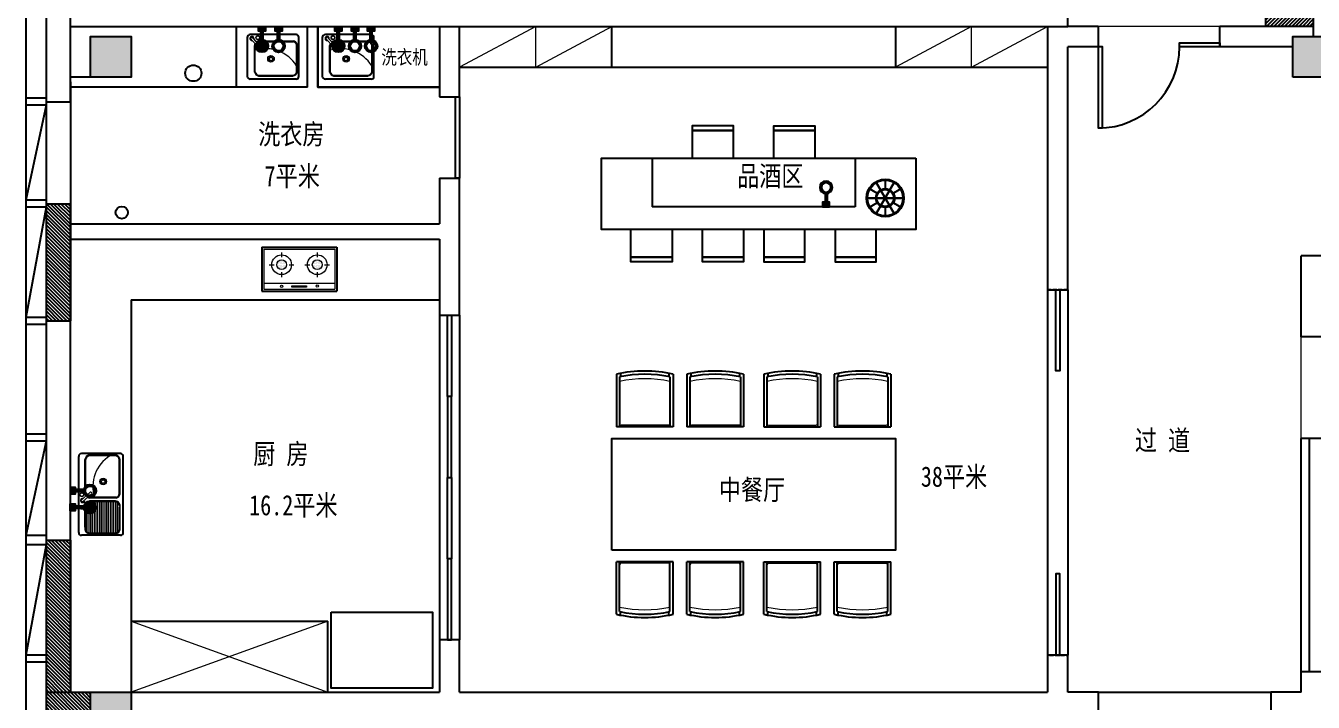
# Model space of a CAD drawing. Header units: millimetres. Extents: x 561810 to 956823, y -438984 to -391712.
# Drawn here: x 919503 to 932203, y -408903 to -402237 of the extents above; entities that cross this region are included whole.
import ezdxf

# ---------------------------------------------------------------- set-up
doc = ezdxf.new("R2010")
doc.units = ezdxf.units.MM
doc.header["$LTSCALE"] = 10
doc.header["$MEASUREMENT"] = 0
doc.linetypes.add('DASH', pattern=[0.35, 0.25, -0.1])
doc.layers.get('0').update_dxf_attribs({"linetype": 'CONTINUOUS'})
for name, color, linetype in [('7-P水路', 4, 'CONTINUOUS'), ('PUB_HATCH', 144, 'CONTINUOUS'), ('WALL', 7, 'CONTINUOUS'), ('WINDOW', 4, 'CONTINUOUS'), ('填充', 8, 'CONTINUOUS'), ('墙', 7, 'CONTINUOUS'), ('家具', 8, 'CONTINUOUS')]:
    doc.layers.add(name, color=color, linetype=linetype)
doc.layers.add('细线', color=250, linetype='CONTINUOUS', lineweight=5)
doc.styles.add('12', font='', dxfattribs={"width": 0.8})
doc.styles.get('12').set_extended_font_data('SimSun')

# ---------------------------------------------------------------- blocks, each defined once
blk = doc.blocks.new('A$C31F60AF2')
at = {"layer": '填充', "ltscale": 5}
for p, q in [((25, 278), (105, 232)), ((278, 346), (93, 25)), ((93, 346), (278, 25)), ((93, 25), (278, 346)), ((278, 25), (93, 346)), ((185, 371), (185, 278)), ((346, 278), (266, 232)), ((371, 185), (0, 185)), ((0, 185), (371, 185)), ((105, 139), (25, 93)), ((266, 139), (346, 93)), ((185, 93), (185, 0))]:
    blk.add_line(p, q, dxfattribs=at)
for radius in [175, 92.7, 83.4]:
    blk.add_circle((185, 185), radius, dxfattribs=at)
at = {"layer": '家具', "ltscale": 5}
blk.add_circle((185, 185), 185, dxfattribs=at)
blk = doc.blocks.new('hgdhgfhg')
at = {"layer": '7-P水路', "ltscale": 0.1}
h = blk.add_hatch(color=2, dxfattribs=at)
h.paths.add_polyline_path([(-115353, -337262, -0.086676), (-115313, -337262), (-115313, -337105), (-115353, -337105)])
h.paths.add_polyline_path([(-115398, -337017), (-115398, -337105), (-115268, -337105), (-115268, -337017)])
h = blk.add_hatch(color=2, dxfattribs=at)
h.paths.add_polyline_path([(-115449, -337377, 1), (-115217, -337377, 1)])
h.paths.add_polyline_path([(-115247, -337377, -1), (-115419, -337377, -1)], flags=16)
at = {"layer": '7-P水路', "color": 2, "ltscale": 0.1}
for p, q in [((-115353, -337262), (-115353, -337105)), ((-115313, -337262), (-115313, -337105))]:
    blk.add_line(p, q, dxfattribs=at)
blk.add_lwpolyline([(-115398, -337017), (-115268, -337017), (-115268, -337105), (-115398, -337105)], close=True, dxfattribs=at)
for radius in [116, 86.2]:
    blk.add_circle((-115333, -337377), radius, dxfattribs=at)
blk = doc.blocks.new('mnbmnbmnm')
at = {"layer": '7-P水路', "ltscale": 0.1}
h = blk.add_hatch(color=2, dxfattribs=at)
h.paths.add_polyline_path([(-114968, -337262, -0.086676), (-114928, -337262), (-114928, -337105), (-114968, -337105)])
h.paths.add_polyline_path([(-115013, -337017), (-115013, -337105), (-114884, -337105), (-114884, -337017)])
blk.add_hatch(color=2, dxfattribs=at).paths.add_polyline_path([(-115065, -337377, 1), (-114832, -337377, 1)])
at = {"layer": '7-P水路', "color": 2, "ltscale": 0.1}
for p, q in [((-114968, -337262), (-114968, -337105)), ((-114928, -337262), (-114928, -337105))]:
    blk.add_line(p, q, dxfattribs=at)
blk.add_lwpolyline([(-115013, -337017), (-114884, -337017), (-114884, -337105), (-115013, -337105)], close=True, dxfattribs=at)
blk.add_circle((-114948, -337377), 116, dxfattribs=at)

msp = doc.modelspace()

# ---------------------------------------------------------------- hatches: boundary and pattern name
h = msp.add_hatch()
h.set_pattern_fill('ANSI31', color=250, scale=200, style=0)
h.set_pattern_definition([(45, (932203.38, -402242.755), (-17.67767, 17.67767), [])])
h.paths.add_polyline_path([(931733.4, -402242.8), (932203.4, -402242.8), (932203.4, -401202.8), (931733.4, -401202.8)])
h = msp.add_hatch()
h.set_pattern_fill('ANSI31', color=250, scale=200, angle=-90, style=0)
h.set_pattern_definition([(315, (919943.38, -405144.755), (17.67767, 17.67767), [])])
h.paths.add_polyline_path([(919943.4, -403989.8), (919703.4, -403989.8), (919703.4, -404024.8), (919703.4, -405144.8), (919943.4, -405144.8)])
h = msp.add_hatch()
h.set_pattern_fill('ANSI31', color=250, scale=200, angle=-90, style=0)
h.set_pattern_definition([(315, (919943.38, -408802.755), (17.67767, 17.67767), [])])
h.paths.add_polyline_path([(919943.4, -407306.3), (919703.4, -407306.3), (919703.4, -407352.8), (919703.4, -408802.8), (919943.4, -408802.8)])
h = msp.add_hatch()
h.set_pattern_fill('ANSI31', color=250, scale=200, angle=-90, style=0)
h.set_pattern_definition([(315, (920143.38, -409002.755), (17.6777, 17.6777), [])])
h.paths.add_polyline_path([(920143.4, -409002.8), (920143.4, -408802.8), (919703.4, -408802.8), (919703.4, -409002.8)])
at = {"layer": 'PUB_HATCH'}
h = msp.add_hatch(color=256, dxfattribs=at)
h.paths.add_polyline_path([(932003.4, -392842.8), (932003.4, -392442.8), (932403.4, -392442.8), (932403.4, -392842.8)])
h.paths.add_polyline_path([(943993.4, -392842.8), (943993.4, -392442.8), (944393.4, -392442.8), (944393.4, -392842.8)])
h.paths.add_polyline_path([(943993.4, -402742.8), (943993.4, -402342.8), (944393.4, -402342.8), (944393.4, -402742.8)])
h.paths.add_polyline_path([(932003.4, -402742.8), (932003.4, -402342.8), (932403.4, -402342.8), (932403.4, -402742.8)])
h = msp.add_hatch(color=256, dxfattribs=at)
h.paths.add_polyline_path([(932003.4, -414402.8), (932003.4, -414002.8), (932403.4, -414002.8), (932403.4, -414402.8)])
h.paths.add_polyline_path([(920143.4, -414402.8), (920143.4, -414002.8), (920543.4, -414002.8), (920543.4, -414402.8)])
h.paths.add_polyline_path([(920143.4, -409202.8), (920143.4, -408802.8), (920543.4, -408802.8), (920543.4, -409202.8)])
h.paths.add_polyline_path([(920143.4, -402742.8), (920143.4, -402342.8), (920543.4, -402342.8), (920543.4, -402742.8)])
h.paths.add_polyline_path([(955853.4, -402742.8), (955853.4, -402342.8), (956253.4, -402342.8), (956253.4, -402742.8)])
h.paths.add_polyline_path([(955853.4, -409202.8), (955853.4, -408802.8), (956253.4, -408802.8), (956253.4, -409202.8)])
h.paths.add_polyline_path([(955853.4, -414402.8), (955853.4, -414002.8), (956253.4, -414002.8), (956253.4, -414402.8)])
h.paths.add_polyline_path([(943993.4, -414402.8), (943993.4, -414002.8), (944393.4, -414002.8), (944393.4, -414402.8)])

# ---------------------------------------------------------------- linework, layer by layer
at = {"color": 1}
for p, q in [((919703.4, -402949.8), (919503.4, -402949.8)), ((919703.4, -402949.8), (919703.4, -403019.8)), ((919703.4, -403019.8), (919503.4, -403019.8)), ((919703.4, -403019.8), (919503.4, -403954.8)), ((919703.4, -403954.8), (919503.4, -403954.8)), ((919703.4, -403954.8), (919703.4, -404024.8)), ((919703.4, -404024.8), (919503.4, -404024.8)), ((919703.4, -404024.8), (919503.4, -405109.8)), ((919703.4, -405109.8), (919503.4, -405109.8)), ((919703.4, -405109.8), (919703.4, -405179.8)), ((919703.4, -405179.8), (919503.4, -405179.8)), ((919703.4, -406259.8), (919503.4, -406259.8)), ((919703.4, -406329.8), (919503.4, -406329.8)), ((919703.4, -406329.8), (919503.4, -407259.8)), ((919703.4, -407259.8), (919503.4, -407259.8)), ((919703.4, -407259.8), (919703.4, -407352.8)), ((919703.4, -407352.8), (919503.4, -407352.8)), ((919703.4, -407352.8), (919503.4, -408437.8)), ((919703.4, -408437.8), (919503.4, -408437.8)), ((919703.4, -408507.8), (919503.4, -408507.8))]:
    msp.add_line(p, q, dxfattribs=at)
for p, q in [((919703.4, -405144.8), (919943.4, -405144.8)), ((919703.4, -407306.3), (919943.4, -407306.3))]:
    msp.add_line(p, q)
at = {"layer": 'WALL'}
for p, q in [((919943.4, -402242.8), (919943.4, -393042.8)), ((932203.4, -396842.8), (932203.4, -402342.8)), ((929783.4, -402242.8), (929783.4, -397482.8)), ((919943.4, -402242.8), (929783.4, -402242.8)), ((923583.4, -402242.8), (923583.4, -402937.8)), ((923783.4, -402937.8), (923783.4, -402242.8)), ((929583.4, -402242.8), (929583.4, -404838.3)), ((930083.4, -402242.8), (929783.4, -402242.8)), ((930083.4, -402242.8), (930083.4, -402442.8)), ((931283.4, -402442.8), (931283.4, -402242.8)), ((932203.4, -402242.8), (931283.4, -402242.8)), ((930083.4, -402442.8), (929783.4, -402442.8)), ((929783.4, -404838.3), (929783.4, -402442.8)), ((932003.4, -402442.8), (931283.4, -402442.8)), ((932003.4, -402742.8), (932003.4, -402542.8)), ((933193.9, -402742.8), (932003.4, -402742.8)), ((923583.4, -402937.8), (923783.4, -402937.8)), ((923583.4, -403737.8), (923583.4, -404187.8)), ((923583.4, -403737.8), (923783.4, -403737.8)), ((923783.4, -405088.3), (923783.4, -403737.8)), ((919943.4, -405144.8), (919943.4, -403989.8)), ((923583.4, -404337.8), (923583.4, -405088.3)), ((932083.4, -405302.8), (932083.4, -404502.8)), ((933358.8, -404502.8), (932083.4, -404502.8)), ((929583.4, -404838.3), (929783.4, -404838.3)), ((923583.4, -405088.3), (923783.4, -405088.3)), ((932283.4, -405302.8), (932083.4, -405302.8)), ((932083.4, -408802.8), (932083.4, -406302.8)), ((932283.4, -406302.8), (932083.4, -406302.8)), ((919943.4, -408737.8), (919943.4, -407306.3)), ((919943.4, -407306.3), (919943.4, -408802.8)), ((919943.4, -407306.3), (919943.4, -408802.8)), ((923783.4, -408288.3), (923583.4, -408288.3)), ((923583.4, -408288.3), (923583.4, -408802.8)), ((923783.4, -408802.8), (923783.4, -408288.3)), ((929783.4, -408438.3), (929583.4, -408438.3)), ((929583.4, -408438.3), (929583.4, -408802.8)), ((929783.4, -408802.8), (929783.4, -408438.3)), ((932283.4, -408602.8), (932083.4, -408602.8)), ((919703.4, -408802.8), (923583.4, -408802.8)), ((923783.4, -408802.8), (929583.4, -408802.8)), ((930083.7, -408802.8), (929783.4, -408802.8)), ((930083.7, -409002.8), (930083.7, -408802.8)), ((932083.4, -408802.8), (931783.7, -408802.8)), ((931783.7, -408802.8), (931783.7, -409002.8))]:
    msp.add_line(p, q, dxfattribs=at)
at = {"layer": 'WALL', "color": 0, "linetype": 'Continuous'}
for p, q in [((919943.4, -402984.8), (919943.4, -402242.8)), ((919943.4, -402984.8), (919943.4, -402742.8)), ((920143.4, -402742.8), (919943.4, -402742.8)), ((919943.4, -402787.8), (919943.4, -402984.8)), ((919703.4, -402984.8), (919943.4, -402984.8)), ((919703.4, -403989.8), (919943.4, -403989.8)), ((919943.4, -403989.8), (919943.4, -405144.8)), ((919943.4, -405144.8), (919943.4, -403989.8)), ((919943.4, -404187.8), (923583.4, -404187.8)), ((919943.4, -404337.8), (923583.4, -404337.8))]:
    msp.add_line(p, q, dxfattribs=at)
at = {"layer": 'WALL'}
for points in [[(920143.4, -402742.8), (920143.4, -402342.8), (920543.4, -402342.8), (920543.4, -402742.8), (920143.4, -402742.8)], [(932003.4, -402742.8), (932003.4, -402342.8), (932403.4, -402342.8), (932403.4, -402742.8), (932003.4, -402742.8)], [(920143.4, -409202.8), (920143.4, -408802.8), (920543.4, -408802.8), (920543.4, -409202.8), (920143.4, -409202.8)]]:
    msp.add_lwpolyline(points, dxfattribs=at)
at = {"layer": 'WINDOW'}
for p, q in [((919503.4, -392842.8), (919503.4, -415002.8)), ((919703.4, -392842.8), (919703.4, -414802.8)), ((919943.4, -402984.8), (919943.4, -403989.8)), ((919943.4, -407306.3), (919943.4, -405144.8)), ((932163.4, -406302.8), (932163.4, -408602.8))]:
    msp.add_line(p, q, dxfattribs=at)
at = {"layer": 'WINDOW', "linetype": 'DASH'}
for p, q in [((929783.4, -404838.3), (929583.4, -404838.3)), ((929583.4, -408438.3), (929783.4, -408438.3))]:
    msp.add_line(p, q, dxfattribs=at)
at = {"layer": 'WINDOW', "color": 250}
for points in [[(930083.4, -402443.8), (930083.4, -403243.8), (930123.4, -403243.8), (930123.4, -402443.8), (930083.4, -402443.8)], [(931283.4, -402443.8), (930883.4, -402443.8), (930883.4, -402403.8), (931283.4, -402403.8), (931283.4, -402443.8)]]:
    msp.add_lwpolyline(points, dxfattribs=at)
at = {"layer": 'WINDOW'}
for points in [[(923783.4, -402937.8), (923783.4, -403737.8), (923743.4, -403737.8), (923743.4, -402937.8), (923783.4, -402937.8)], [(929663.4, -404838.3), (929703.4, -404838.3), (929703.4, -405638.3), (929663.4, -405638.3), (929663.4, -404838.3)], [(923663.4, -405088.3), (923703.4, -405088.3), (923703.4, -405888.3), (923663.4, -405888.3), (923663.4, -405088.3)], [(923663.4, -406688.3), (923703.4, -406688.3), (923703.4, -405888.3), (923663.4, -405888.3), (923663.4, -406688.3)], [(923663.4, -406688.3), (923703.4, -406688.3), (923703.4, -407488.3), (923663.4, -407488.3), (923663.4, -406688.3)], [(923663.4, -408288.3), (923703.4, -408288.3), (923703.4, -407488.3), (923663.4, -407488.3), (923663.4, -408288.3)], [(929663.4, -408438.3), (929703.4, -408438.3), (929703.4, -407638.3), (929663.4, -407638.3), (929663.4, -408438.3)]]:
    msp.add_lwpolyline(points, dxfattribs=at)
for centre, radius in [((921156.3, -402703.8, -2150003), 80), ((920450.3, -404077.7), 60)]:
    msp.add_circle(centre, radius, dxfattribs=at)
at = {"layer": 'WINDOW', "color": 250}
msp.add_arc((930083.4, -402443.8), 800, 270, 0, dxfattribs=at)
at = {"layer": '填充', "color": 250, "ltscale": 0.01}
for p, q in [((931733.4, -401202.8), (931733.4, -402242.8)), ((921583.4, -402842.8), (921583.4, -402242.8)), ((922170.9, -402323.1), (921718.1, -402323.1)), ((922283.4, -402842.8), (922283.4, -402242.8)), ((922383.4, -402242.8), (922383.4, -402842.8)), ((922911.6, -402323.1), (922458.8, -402323.1)), ((925283.4, -402642.8), (925283.4, -402242.8)), ((928083.4, -402243.8), (928083.4, -402642.8)), ((921688.1, -402353.1), (921688.1, -402733.1)), ((922197.3, -402736.7), (922197.3, -402349.5)), ((922428.8, -402353.1), (922428.8, -402733.1)), ((922938, -402736.7), (922938, -402349.5)), ((923783.4, -402642.8), (925283.4, -402642.8)), ((925283.4, -402642.8), (928083.4, -402642.8)), ((928083.4, -402642.8), (929583.4, -402642.8)), ((922283.4, -402842.8), (919943.4, -402842.8)), ((922170.9, -402763.1), (921718.1, -402763.1)), ((922383.4, -402842.8), (923583.4, -402842.8)), ((922911.6, -402763.1), (922458.8, -402763.1)), ((927683.5, -404022.3), (925683.2, -404022.3)), ((921833.1, -404419), (922573, -404419)), ((921833.1, -404419), (921833.1, -404850.3)), ((922573, -404419), (922573, -404850.3)), ((921833.1, -404850.3), (922573, -404850.3)), ((920543.4, -404937.8), (923583.4, -404937.8)), ((920543.4, -404937.8), (920543.4, -408037.8)), ((920543.4, -404937.8), (920543.4, -408802.8)), ((925330.1, -405670.8), (925330.1, -406187.6)), ((925360.7, -405696.8), (925360.7, -406187.6)), ((925368.7, -405662.4), (925368.7, -405695.1)), ((925848.2, -405662.1), (925848.2, -405694.7)), ((925858.1, -405696.8), (925858.1, -406187.6)), ((925888.7, -405670.8), (925888.7, -406187.6)), ((926024.3, -405670.8), (926024.3, -406187.6)), ((926054.9, -405696.8), (926054.9, -406187.6)), ((926062.9, -405662.4), (926062.9, -405695.1)), ((926542.4, -405662.1), (926542.4, -405694.7)), ((926552.3, -405696.8), (926552.3, -406187.6)), ((926582.9, -405670.8), (926582.9, -406187.6)), ((926783.9, -405670.8), (926783.9, -406187.6)), ((926814.4, -405696.8), (926814.4, -406187.6)), ((926824.4, -405662.1), (926824.4, -405694.7)), ((927303.8, -405662.4), (927303.8, -405695.1)), ((927311.9, -405696.8), (927311.9, -406187.6)), ((927342.4, -405670.8), (927342.4, -406187.6)), ((927478.1, -405670.8), (927478.1, -406187.6)), ((927508.6, -405696.8), (927508.6, -406187.6)), ((927518.6, -405662.1), (927518.6, -405694.7)), ((927998, -405662.4), (927998, -405695.1)), ((928006.1, -405696.8), (928006.1, -406187.6)), ((928036.6, -405670.8), (928036.6, -406187.6)), ((925888.7, -406187.6), (925330.1, -406187.6)), ((926582.9, -406187.6), (926024.3, -406187.6)), ((926783.9, -406187.6), (927342.4, -406187.6)), ((927478.1, -406187.6), (928036.6, -406187.6)), ((920025.6, -407230.8), (920025.6, -406479.6)), ((920439.2, -406453.2), (920052, -406453.2)), ((920465.6, -407230.8), (920465.6, -406479.6)), ((920439.2, -407257.2), (920052, -407257.2)), ((925330.1, -408035.7), (925330.1, -407518.9)), ((925888.7, -407518.9), (925330.1, -407518.9)), ((925360.7, -408009.7), (925360.7, -407518.9)), ((925858.1, -408009.7), (925858.1, -407518.9)), ((925888.7, -408035.7), (925888.7, -407518.9)), ((926582.9, -407518.9), (926024.3, -407518.9)), ((926024.3, -408035.7), (926024.3, -407518.9)), ((926054.9, -408009.7), (926054.9, -407518.9)), ((926552.3, -408009.7), (926552.3, -407518.9)), ((926582.9, -408035.7), (926582.9, -407518.9)), ((926783.9, -408035.7), (926783.9, -407518.9)), ((926783.9, -407518.9), (927342.4, -407518.9)), ((926814.4, -408009.7), (926814.4, -407518.9)), ((927311.9, -408009.7), (927311.9, -407518.9)), ((927342.4, -408035.7), (927342.4, -407518.9)), ((927478.1, -407518.9), (928036.6, -407518.9)), ((927478.1, -408035.7), (927478.1, -407518.9)), ((927508.6, -408009.7), (927508.6, -407518.9)), ((928006.1, -408009.7), (928006.1, -407518.9)), ((928036.6, -408035.7), (928036.6, -407518.9)), ((925368.7, -408044.1), (925368.7, -408011.4)), ((925848.2, -408044.4), (925848.2, -408011.8)), ((926062.9, -408044.1), (926062.9, -408011.4)), ((926542.4, -408044.4), (926542.4, -408011.8)), ((926824.4, -408044.4), (926824.4, -408011.8)), ((927303.8, -408044.1), (927303.8, -408011.4)), ((927518.6, -408044.4), (927518.6, -408011.8)), ((927998, -408044.1), (927998, -408011.4)), ((920543.4, -408102.8), (922483.4, -408102.8)), ((922483.4, -408802.8), (922483.4, -408102.8))]:
    msp.add_line(p, q, dxfattribs=at)
for points in [[(922383.4, -402242.8), (923583.4, -402242.8), (923583.4, -402842.8), (922383.4, -402842.8), (922383.4, -402242.8)], [(926483.2, -403542.7), (926483.2, -403267.6), (926078.2, -403267.6), (926078.2, -403542.7)], [(926883.4, -403542.7), (926883.4, -403267.6), (927288.4, -403267.6), (927288.4, -403542.7)], [(925683.2, -403542.7), (925683.2, -404022.3)], [(927683.5, -403542.7), (927683.5, -404022.3)], [(925878.1, -404242.7), (925878.1, -404517.8), (925473.1, -404517.8), (925473.1, -404242.7)], [(926583.2, -404242.7), (926583.2, -404517.8), (926178.2, -404517.8), (926178.2, -404242.7)], [(926783.4, -404242.7), (926783.4, -404517.8), (927188.4, -404517.8), (927188.4, -404242.7)], [(927488.6, -404242.7), (927488.6, -404517.8), (927893.6, -404517.8), (927893.6, -404242.7)], [(925283.4, -407403.3), (925283.4, -406303.3), (928083.4, -406303.3), (928083.4, -407403.3), (925283.4, -407403.3)], [(922514.4, -408013.7), (923514.4, -408013.7), (923514.4, -408763.7), (922514.4, -408763.7), (922514.4, -408013.7)]]:
    msp.add_lwpolyline(points, dxfattribs=at)
for points in [[(926483.2, -403267.6), (926483.2, -403222.6), (926078.2, -403222.6), (926078.2, -403267.6)], [(926883.4, -403267.6), (926883.4, -403222.6), (927288.4, -403222.6), (927288.4, -403267.6)], [(928283.3, -403542.7), (928283.3, -404242.7), (925183.4, -404242.7), (925183.4, -403542.7)], [(925878.1, -404517.8), (925878.1, -404562.8), (925473.1, -404562.8), (925473.1, -404517.8)], [(926583.2, -404517.8), (926583.2, -404562.8), (926178.2, -404562.8), (926178.2, -404517.8)], [(926783.4, -404517.8), (926783.4, -404562.8), (927188.4, -404562.8), (927188.4, -404517.8)], [(927488.6, -404517.8), (927488.6, -404562.8), (927893.6, -404562.8), (927893.6, -404517.8)]]:
    msp.add_lwpolyline(points, close=True, dxfattribs=at)
for centre, radius, start, end in [((921718.1, -402353.1), 30, 90, 180), ((922170.9, -402349.5), 26.4, 0, 90), ((922458.8, -402353.1), 30, 90, 180), ((922911.6, -402349.5), 26.4, 0, 90), ((921718.1, -402733.1), 30, 180, 270), ((922170.9, -402736.7), 26.4, 270, 0), ((922458.8, -402733.1), 30, 180, 270), ((922911.6, -402736.7), 26.4, 270, 0), ((925609.4, -406873.5), 1234.7, 76.92708, 103.07292), ((925609.4, -406873.5), 1202.7, 78.06513, 101.93487), ((926303.6, -406873.5), 1234.7, 76.92708, 103.07292), ((926303.6, -406873.5), 1202.7, 78.06513, 101.93487), ((927063.2, -406873.5), 1234.7, 76.92708, 103.07292), ((927063.2, -406873.5), 1202.7, 78.06513, 101.93487), ((927757.3, -406873.5), 1234.7, 76.92708, 103.07292), ((927757.3, -406873.5), 1202.7, 78.06513, 101.93487), ((920052, -406479.6), 26.4, 90, 180), ((920439.2, -406479.6), 26.4, 0, 90), ((920052, -407230.8), 26.4, 180, 270), ((920439.2, -407230.8), 26.4, 270, 0), ((925609.4, -406833), 1234.7, 256.92708, 283.07292), ((925609.4, -406833), 1202.7, 258.06513, 281.93487), ((926303.6, -406833), 1234.7, 256.92708, 283.07292), ((926303.6, -406833), 1202.7, 258.06513, 281.93487), ((927063.2, -406833), 1234.7, 256.92708, 283.07292), ((927063.2, -406833), 1202.7, 258.06513, 281.93487), ((927757.3, -406833), 1234.7, 256.92708, 283.07292), ((927757.3, -406833), 1202.7, 258.06513, 281.93487)]:
    msp.add_arc(centre, radius, start, end, dxfattribs=at)
at = {"layer": '墙', "color": 250}
for p, q in [((929583.4, -404838.3), (929583.4, -408438.3)), ((929783.4, -404838.3), (929783.4, -408438.3)), ((923583.4, -405088.3), (923583.4, -408288.3)), ((923783.4, -405088.3), (923783.4, -408288.3)), ((930083.7, -408802.8), (931783.7, -408802.8))]:
    msp.add_line(p, q, dxfattribs=at)
at = {"layer": '细线', "color": 250, "lineweight": 5}
for p, q in [((924533.4, -402242.8), (923783.4, -402642.8)), ((924533.4, -402642.8), (924533.4, -402242.8)), ((924533.4, -402642.8), (925283.4, -402242.8)), ((928833.4, -402242.8), (928083.4, -402642.8)), ((928833.4, -402642.8), (928833.4, -402242.8)), ((928833.4, -402642.8), (929583.4, -402242.8)), ((931283.4, -402242.8), (930083.4, -402242.8)), ((921717.8, -402357.7), (921733.6, -402342.4)), ((921800.6, -402450.9), (921717.8, -402357.7)), ((921720.7, -402361), (921736.5, -402345.7)), ((921816.7, -402435.9), (921733.6, -402342.4)), ((921758.5, -402694.3), (921758.5, -402429.9)), ((921767.3, -402694.3), (921767.3, -402429.9)), ((921770.4, -402417), (921786.3, -402401.7)), ((921773.3, -402420.3), (921789.2, -402405)), ((921776.3, -402423.6), (921792.1, -402408.3)), ((921807.6, -402384.7), (922140.7, -402384.7)), ((921807.6, -402393.5), (922140.7, -402393.5)), ((922175.3, -402693.4), (922175.3, -402423.2)), ((922184.1, -402693.4), (922184.1, -402423.2)), ((922458.5, -402357.7), (922474.3, -402342.4)), ((922541.3, -402450.9), (922458.5, -402357.7)), ((922461.4, -402361), (922477.2, -402345.7)), ((922557.4, -402435.9), (922474.3, -402342.4)), ((922499.2, -402694.3), (922499.2, -402429.9)), ((922508, -402694.3), (922508, -402429.9)), ((922511.1, -402417), (922527, -402401.7)), ((922514, -402420.3), (922529.9, -402405)), ((922517, -402423.6), (922532.8, -402408.3)), ((922548.3, -402384.7), (922881.4, -402384.7)), ((922548.3, -402393.5), (922881.4, -402393.5)), ((922916, -402693.4), (922916, -402423.2)), ((922924.8, -402693.4), (922924.8, -402423.2)), ((921799.5, -402723.5), (922138.2, -402723.5)), ((921799.5, -402732.3), (922138.2, -402732.3)), ((922540.2, -402723.5), (922878.9, -402723.5)), ((922540.2, -402732.3), (922878.9, -402732.3)), ((921852.6, -404438.4), (922553.6, -404438.4)), ((921852.6, -404438.4), (921852.6, -404830.8)), ((922027.6, -404469.6), (922027.6, -404518.2)), ((922378.6, -404469.6), (922378.6, -404518.2)), ((922553.6, -404438.4), (922553.6, -404830.8)), ((921906.1, -404591.2), (921954.7, -404591.2)), ((921981.2, -404595.7), (921981.2, -404595.7)), ((921987.2, -404583.6), (921987.2, -404583.6)), ((921987.2, -404607.9), (921987.2, -404607.9)), ((921993.3, -404571.4), (921993.3, -404571.4)), ((921993.3, -404595.7), (921993.3, -404595.7)), ((921993.3, -404620), (921993.3, -404620)), ((921999.4, -404559.3), (921999.4, -404559.3)), ((921999.4, -404583.6), (921999.4, -404583.6)), ((921999.4, -404607.9), (921999.4, -404607.9)), ((922005.5, -404571.4), (922005.5, -404571.4)), ((922005.5, -404595.7), (922005.5, -404595.7)), ((922005.5, -404620), (922005.5, -404620)), ((922011.6, -404559.3), (922011.6, -404559.3)), ((922011.6, -404583.6), (922011.6, -404583.6)), ((922011.6, -404607.9), (922011.6, -404607.9)), ((922017.6, -404547.1), (922017.6, -404547.1)), ((922017.6, -404571.4), (922017.6, -404571.4)), ((922017.6, -404595.7), (922017.6, -404595.7)), ((922017.6, -404620), (922017.6, -404620)), ((922023.7, -404559.3), (922023.7, -404559.3)), ((922023.7, -404583.6), (922023.7, -404583.6)), ((922023.7, -404607.9), (922023.7, -404607.9)), ((922029.8, -404547.1), (922029.8, -404547.1)), ((922029.8, -404571.4), (922029.8, -404571.4)), ((922029.8, -404595.7), (922029.8, -404595.7)), ((922029.8, -404620), (922029.8, -404620)), ((922035.9, -404559.3), (922035.9, -404559.3)), ((922035.9, -404583.6), (922035.9, -404583.6)), ((922035.9, -404607.9), (922035.9, -404607.9)), ((922041.9, -404547.1), (922041.9, -404547.1)), ((922041.9, -404571.4), (922041.9, -404571.4)), ((922041.9, -404595.7), (922041.9, -404595.7)), ((922041.9, -404620), (922041.9, -404620)), ((922048, -404559.3), (922048, -404559.3)), ((922048, -404583.6), (922048, -404583.6)), ((922048, -404607.9), (922048, -404607.9)), ((922054.1, -404571.4), (922054.1, -404571.4)), ((922054.1, -404595.7), (922054.1, -404595.7)), ((922054.1, -404620), (922054.1, -404620)), ((922060.2, -404559.3), (922060.2, -404559.3)), ((922060.2, -404583.6), (922060.2, -404583.6)), ((922060.2, -404607.9), (922060.2, -404607.9)), ((922066.3, -404571.4), (922066.3, -404571.4)), ((922066.3, -404595.7), (922066.3, -404595.7)), ((922066.3, -404620), (922066.3, -404620)), ((922072.3, -404583.6), (922072.3, -404583.6)), ((922072.3, -404607.9), (922072.3, -404607.9)), ((922100.5, -404591.2), (922149.2, -404591.2)), ((922257, -404591.2), (922305.6, -404591.2)), ((922332.1, -404595.7), (922332.1, -404595.7)), ((922338.2, -404583.6), (922338.2, -404583.6)), ((922338.2, -404607.9), (922338.2, -404607.9)), ((922344.3, -404571.4), (922344.3, -404571.4)), ((922344.3, -404595.7), (922344.3, -404595.7)), ((922344.3, -404620), (922344.3, -404620)), ((922350.4, -404559.3), (922350.4, -404559.3)), ((922350.4, -404583.6), (922350.4, -404583.6)), ((922350.4, -404607.9), (922350.4, -404607.9)), ((922356.4, -404571.4), (922356.4, -404571.4)), ((922356.4, -404595.7), (922356.4, -404595.7)), ((922356.4, -404620), (922356.4, -404620)), ((922362.5, -404559.3), (922362.5, -404559.3)), ((922362.5, -404583.6), (922362.5, -404583.6)), ((922362.5, -404607.9), (922362.5, -404607.9)), ((922368.6, -404547.1), (922368.6, -404547.1)), ((922368.6, -404571.4), (922368.6, -404571.4)), ((922368.6, -404595.7), (922368.6, -404595.7)), ((922368.6, -404620), (922368.6, -404620)), ((922374.7, -404559.3), (922374.7, -404559.3)), ((922374.7, -404583.6), (922374.7, -404583.6)), ((922374.7, -404607.9), (922374.7, -404607.9)), ((922380.8, -404547.1), (922380.8, -404547.1)), ((922380.8, -404571.4), (922380.8, -404571.4)), ((922380.8, -404595.7), (922380.8, -404595.7)), ((922380.8, -404620), (922380.8, -404620)), ((922386.8, -404559.3), (922386.8, -404559.3)), ((922386.8, -404583.6), (922386.8, -404583.6)), ((922386.8, -404607.9), (922386.8, -404607.9)), ((922392.9, -404547.1), (922392.9, -404547.1)), ((922392.9, -404571.4), (922392.9, -404571.4)), ((922392.9, -404595.7), (922392.9, -404595.7)), ((922392.9, -404620), (922392.9, -404620)), ((922399, -404559.3), (922399, -404559.3)), ((922399, -404583.6), (922399, -404583.6)), ((922399, -404607.9), (922399, -404607.9)), ((922405.1, -404571.4), (922405.1, -404571.4)), ((922405.1, -404595.7), (922405.1, -404595.7)), ((922405.1, -404620), (922405.1, -404620)), ((922411.1, -404559.3), (922411.1, -404559.3)), ((922411.1, -404583.6), (922411.1, -404583.6)), ((922411.1, -404607.9), (922411.1, -404607.9)), ((922417.2, -404571.4), (922417.2, -404571.4)), ((922417.2, -404595.7), (922417.2, -404595.7)), ((922417.2, -404620), (922417.2, -404620)), ((922423.3, -404583.6), (922423.3, -404583.6)), ((922423.3, -404607.9), (922423.3, -404607.9)), ((922451.5, -404591.2), (922500.1, -404591.2)), ((922011.6, -404632.2), (922011.6, -404632.2)), ((922023.7, -404632.2), (922023.7, -404632.2)), ((922027.6, -404664.1), (922027.6, -404712.7)), ((922035.9, -404632.2), (922035.9, -404632.2)), ((922048, -404632.2), (922048, -404632.2)), ((922362.5, -404632.2), (922362.5, -404632.2)), ((922374.7, -404632.2), (922374.7, -404632.2)), ((922378.6, -404664.1), (922378.6, -404712.7)), ((922386.8, -404632.2), (922386.8, -404632.2)), ((922399, -404632.2), (922399, -404632.2)), ((921852.6, -404772.5), (922553.6, -404772.5)), ((921852.6, -404830.8), (922553.6, -404830.8)), ((922126.5, -404798.4), (922273.7, -404798.4)), ((922126.5, -404813.8), (922126.5, -404798.4)), ((922273.7, -404813.8), (922126.5, -404813.8)), ((922273.7, -404798.4), (922273.7, -404813.8)), ((932083.4, -406302.8), (932083.4, -405302.8)), ((925842.1, -406173), (925376.7, -406173)), ((926536.3, -406173), (926070.9, -406173)), ((926830.4, -406173), (927295.9, -406173)), ((927524.6, -406173), (927990.1, -406173)), ((920087.2, -406843), (920087.2, -406509.8)), ((920096, -406843), (920096, -406509.8)), ((920395.9, -406466.4), (920125.8, -406466.4)), ((920395.9, -406475.2), (920125.8, -406475.2)), ((920426, -406851), (920426, -406512.3)), ((920434.8, -406851), (920434.8, -406512.3)), ((920138.5, -406833.8), (920045, -406916.9)), ((920153.5, -406849.9), (920060.3, -406932.8)), ((920119.5, -406880.1), (920104.2, -406864.2)), ((920122.8, -406877.2), (920107.5, -406861.3)), ((920126.1, -406874.2), (920110.8, -406858.4)), ((920396.8, -406883.2), (920132.4, -406883.2)), ((920396.8, -406892), (920132.4, -406892)), ((920060.3, -406932.8), (920045, -406916.9)), ((920063.6, -406929.8), (920048.3, -406914)), ((920087.2, -407177.4), (920087.2, -406959.8)), ((920096, -407177.4), (920096, -406959.8)), ((920109.8, -407224.8), (920109.8, -406938.4)), ((920127.4, -407234.7), (920127.4, -406928.5)), ((920389.4, -406918.4), (920132.1, -406918.4)), ((920389.4, -406927.2), (920132.1, -406927.2)), ((920145, -407235.2), (920145, -406927.2)), ((920162.6, -407235.2), (920162.6, -406927.2)), ((920180.2, -407235.2), (920180.2, -406927.2)), ((920197.8, -407235.2), (920197.8, -406927.2)), ((920215.4, -407235.2), (920215.4, -406927.2)), ((920233, -407235.2), (920233, -406927.2)), ((920250.7, -407235.2), (920250.7, -406927.2)), ((920268.3, -407235.2), (920268.3, -406927.2)), ((920285.9, -407235.2), (920285.9, -406927.2)), ((920303.5, -407235.2), (920303.5, -406927.2)), ((920321.1, -407235.2), (920321.1, -406927.2)), ((920338.7, -407235.2), (920338.7, -406927.2)), ((920355.6, -407235.2), (920355.6, -406927.2)), ((920373.2, -407235.2), (920373.2, -406927.2)), ((920390.8, -407235.2), (920390.8, -406927.6)), ((920408.4, -407227.5), (920408.4, -406935.7)), ((920426, -407200.9), (920426, -406983.3)), ((920434.8, -407200.9), (920434.8, -406983.3)), ((920393.5, -407235.2), (920128, -407235.2)), ((920393.5, -407244), (920128, -407244)), ((925842.1, -407533.5), (925376.7, -407533.5)), ((926536.3, -407533.5), (926070.9, -407533.5)), ((926830.4, -407533.5), (927295.9, -407533.5)), ((927524.6, -407533.5), (927990.1, -407533.5)), ((920543.4, -408102.8), (922483.4, -408802.8)), ((922483.4, -408102.8), (920543.4, -408802.8))]:
    msp.add_line(p, q, dxfattribs=at)
for centre, radius in [((921793.1, -402353.7), 18.8), ((922533.8, -402353.7), 18.8), ((921793.1, -402353.7), 17), ((922533.8, -402353.7), 17), ((921922.2, -402563.4), 32.5), ((921922.2, -402563.4), 21.5), ((921922.2, -402564.8), 17.1), ((922662.9, -402563.4), 32.5), ((922662.9, -402563.4), 21.5), ((922662.9, -402564.8), 17.1), ((922027.6, -404591.2), 97.2), ((922378.6, -404591.2), 97.2), ((922027.6, -404591.2), 48.6), ((922378.6, -404591.2), 48.6), ((922027.1, -404805.2), 11.7), ((922378.4, -404801.8), 11.7), ((920266, -406728.3), 32.5), ((920266, -406728.3), 21.5), ((920267.3, -406728.3), 17.1), ((920056.2, -406857.5), 18.8), ((920056.2, -406857.5), 17), ((920056.2, -406982), 18.8), ((920056.2, -406982), 17)]:
    msp.add_circle(centre, radius, dxfattribs=at)
for centre, radius, start, end in [((921735.4, -402361.6), 20.8, 344.8446, 280.87165), ((921735.4, -402361.6), 19, 348.3926, 277.66027), ((921812.7, -402439.5), 55.1, 149.22444, 169.92509), ((921871, -402819.8), 357.8, 31.85389, 106.9327), ((921812.7, -402439.5), 46.3, 152.7163, 169.92509), ((921812.7, -402439.5), 55.1, 95.38307, 126.05538), ((921812.7, -402439.5), 46.3, 95.38307, 124.9921), ((921805.1, -402439.6), 12.2, 248.16448, 17.83), ((922131.3, -402439), 46.3, 16.59326, 80.14871), ((922131.3, -402439), 55.1, 16.59326, 80.14871), ((922476.1, -402361.6), 20.8, 344.8446, 280.87165), ((922476.1, -402361.6), 19, 348.3926, 277.66027), ((922553.4, -402439.5), 55.1, 149.22444, 169.92509), ((922611.7, -402819.8), 357.8, 31.85389, 106.9327), ((922553.4, -402439.5), 46.3, 152.7163, 169.92509), ((922553.4, -402439.5), 55.1, 95.38307, 126.05538), ((922553.4, -402439.5), 46.3, 95.38307, 124.9921), ((922545.8, -402439.6), 12.2, 248.16448, 17.83), ((922872, -402439), 46.3, 16.59326, 80.14871), ((922872, -402439), 55.1, 16.59326, 80.14871), ((921812.7, -402676.9), 56.9, 197.77184, 256.57041), ((921812.7, -402676.9), 48.1, 197.77184, 256.57041), ((922131.3, -402677.6), 46.3, 277.17227, 343.40696), ((922131.3, -402677.6), 55.1, 277.17227, 343.40696), ((922553.4, -402676.9), 56.9, 197.77184, 256.57041), ((922553.4, -402676.9), 48.1, 197.77184, 256.57041), ((922872, -402677.6), 46.3, 277.17227, 343.40696), ((922872, -402677.6), 55.1, 277.17227, 343.40696), ((925609.4, -406917.8), 1202.7, 78.06513, 101.93487), ((926303.6, -406917.8), 1202.7, 78.06513, 101.93487), ((927063.2, -406917.8), 1202.7, 78.06513, 101.93487), ((927757.3, -406917.8), 1202.7, 78.06513, 101.93487), ((925376.7, -406157), 16, 180, 270), ((925842.1, -406157), 16, 270, 0), ((926070.9, -406157), 16, 180, 270), ((926536.3, -406157), 16, 270, 0), ((926830.4, -406157), 16, 180, 270), ((927295.9, -406157), 16, 270, 360), ((927524.6, -406157), 16, 180, 270), ((927990.1, -406157), 16, 270, 360), ((920141.5, -406519.2), 55.1, 106.59326, 170.14871), ((920141.5, -406519.2), 46.3, 106.59326, 170.14871), ((920522.3, -406779.5), 357.8, 121.85389, 196.9327), ((920380.2, -406519.2), 46.3, 7.17227, 73.40696), ((920380.2, -406519.2), 55.1, 7.17227, 73.40696), ((920064.1, -406915.1), 20.8, 74.8446, 10.87165), ((920064.1, -406915.1), 19, 78.3926, 7.66027), ((920142.1, -406837.8), 55.1, 185.38307, 216.05538), ((920142.1, -406837.8), 46.3, 185.38307, 214.9921), ((920142.1, -406837.8), 55.1, 239.22444, 259.92509), ((920142.1, -406837.8), 46.3, 242.7163, 259.92509), ((920142.2, -406845.4), 12.2, 338.16448, 107.83), ((920379.4, -406837.8), 48.1, 287.77184, 346.57041), ((920379.4, -406837.8), 56.9, 287.77184, 346.57041), ((920140.7, -406972.8), 55.1, 99.04244, 166.356), ((920140.7, -406972.8), 46.3, 99.86669, 166.356), ((920380.7, -406972.8), 46.3, 349.06429, 80.95756), ((920380.7, -406972.8), 55.1, 349.06429, 80.95756), ((920140.7, -407190.4), 55.1, 166.35562, 256.62838), ((920140.7, -407190.4), 46.3, 166.35562, 256.62838), ((920380.7, -407190.4), 46.3, 283.37134, 11.93414), ((920380.7, -407190.4), 55.1, 283.37134, 349.06382), ((925376.7, -407549.5), 16, 90, 180), ((925842.1, -407549.5), 16, 360, 90), ((926070.9, -407549.5), 16, 90, 180), ((926536.3, -407549.5), 16, 360, 90), ((926830.4, -407549.5), 16, 90, 180), ((927295.9, -407549.5), 16, 0, 90), ((927524.6, -407549.5), 16, 90, 180), ((927990.1, -407549.5), 16, 0, 90), ((925609.4, -406788.7), 1202.7, 258.06513, 281.93487), ((926303.6, -406788.7), 1202.7, 258.06513, 281.93487), ((927063.2, -406788.7), 1202.7, 258.06513, 281.93487), ((927757.3, -406788.7), 1202.7, 258.06513, 281.93487)]:
    msp.add_arc(centre, radius, start, end, dxfattribs=at)

# ---------------------------------------------------------------- block references
at = {"color": 250}
msp.add_blockref('A$C31F60AF2', (927796.3, -404118.8), dxfattribs=at)
at = {"layer": '7-P水路', "color": 0, "xscale": 0.5350800007581711, "yscale": 0.5350800007581711, "zscale": 0.5350800007581711}
for name, p in [('mnbmnbmnm', (983340.3, -221911.9)), ('hgdhgfhg', (983710.1, -221912.8)), ('mnbmnbmnm', (984093.5, -221911.9)), ('hgdhgfhg', (984463.3, -221912.8)), ('hgdhgfhg', (984622.5, -221912.8))]:
    msp.add_blockref(name, p, dxfattribs=at)
at = {"layer": '7-P水路', "color": 0, "yscale": 0.5350800007581711, "zscale": 0.5350800007581711}
for name, p, xscale, rotation in [('hgdhgfhg', (989110.4, -584353.2), -0.5350800007581711, 180), ('hgdhgfhg', (739612.5, -345106.3), 0.5350800007581711, 90), ('mnbmnbmnm', (739611.7, -345476.1), 0.5350800007581711, 90)]:
    msp.add_blockref(name, p, dxfattribs=dict(at, xscale=xscale, rotation=rotation))

# ---------------------------------------------------------------- texts
at = {"layer": '填充', "color": 250, "ltscale": 0.01, "style": '12', "width": 0.8}
for s, height, p in [('洗衣机', 140, (923010.9, -402615.3)), ('洗衣房', 200, (921795.7, -403404.7)), ('7平米', 200, (921859.4, -403817.4)), ('品酒区', 200, (926520.3, -403816.7)), ('过 道', 200, (930443.7, -406422.7)), ('厨 房', 200, (921747.1, -406555.2)), ('38平米', 200, (928332.7, -406779.2)), ('中餐厅', 200, (926339.9, -406908.5)), ('16.2平米', 200, (921707.2, -407061.2))]:
    msp.add_text(s, height=height, dxfattribs=at).set_placement(p)

doc.saveas('drawing.dxf')
